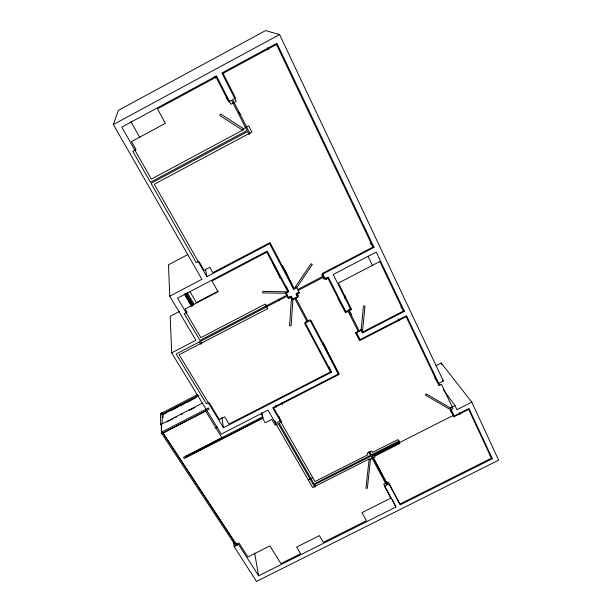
<?xml version="1.0" encoding="UTF-8"?>
<svg xmlns="http://www.w3.org/2000/svg" width="612" height="612" viewBox="0 0 612 612"><rect width="100%" height="100%" fill="white"/><g stroke="black" fill="none" stroke-linecap="round" stroke-linejoin="round"><path stroke-width="0.92" d="M291.35 296.177L292.918 299.643L291.136 325.752L289.591 325.745L291.366 299.62L292.918 299.643L297.807 297.095L296.185 293.661M345.007 298.587L345.26 295.81M323.098 342.422L338.39 374.016L272.677 407.737L314.989 481.522L367.957 454.716L367.169 453.24L371.698 450.945L372.486 452.429L397.884 439.577L399.873 443.448L374.529 456.269L375.003 457.156L370.49 459.444L369.074 459.459L365.953 488.284L367.345 488.261L370.49 459.444L370.015 458.556L312.671 487.55L268.018 410.132L221.276 434.122L171.666 352.872L195.909 340.226L169.769 296.193L201.891 279.302L113.365 124.527L118.384 110.374L265.554 30.6L279.6 34.555L443.348 380.993L438.697 383.364L406.513 315.716L359.986 339.683L355.58 332.293M190.439 304.86L191.151 303.231L185.39 293.37M189.911 303.957L190.63 302.336M296.69 287.686L312.327 264.522L311.026 263.734L295.389 286.913L296.69 287.686L293.676 289.254L269.632 243.683L206.856 276.693L154.285 184.243L251.853 132.047L248.686 125.812L243.415 128.642L242.497 130.104L219.723 115.454L220.634 113.97L243.415 128.642L243.867 129.53L151.348 179.071L121.796 127.105L216.464 75.919L230.931 104.224L236.263 101.355L221.865 73.004L276.884 43.261L374.001 247.378L321.751 274.62L324.1 279.233L328.269 277.06L345.803 311.676L350.645 309.167L333.196 274.497L376.235 252.075L404.425 311.317L362.579 332.882L360.59 329.654M113.365 124.527L279.6 34.555M187.884 254.531L168.468 264.789L169.769 296.193M161.369 432.99L162.624 432.324L236.898 545.216L235.704 545.827L161.369 432.99L161.293 425.065M190.34 302.948L191.61 302.274L192.023 305.946M191.969 304.034L193.484 303.238L187.364 292.758M179.385 311.462L170.197 316.282L171.666 352.872M218.056 291.19L196.345 302.573L190.164 291.947M286.416 286.584L288.765 291.817L286.011 293.247L262.693 292.941L262.77 291.434L286.11 291.748L286.011 293.247L288.443 297.815L291.19 296.376L292.918 299.643M297.639 289.53L323.855 275.859L322.578 273.342L372.96 247.072L276.494 44.515L223.051 73.394L235.543 98.012L232.637 99.572L250.017 133.707L248.969 134.273L247.608 131.603L151.034 183.286L196.268 262.64L198.877 261.263L204.041 270.343L209.801 267.314L212.823 272.669L269.991 242.612L294.035 288.221L296.323 287.028L299.429 292.926L297.141 294.12L298.258 296.246L295.596 297.631L308.264 321.583L310.896 320.214L339.385 374.269L273.686 407.982L281.658 421.89L279.133 423.175L314.063 483.939L370.589 455.336L368.776 451.939L369.679 451.48L371.492 454.884L399.139 440.9L399.537 441.673L371.905 455.649L387.434 484.788L372.486 456.269L453.155 415.464M298.12 290.44L324.329 276.785L325.599 279.294L327.894 278.1L345.443 312.709L348.083 311.347L358.364 331.704L355.756 333.05L359.611 340.662L406.123 316.71L438.934 385.614L441.466 384.328L453.018 408.671L450.516 409.933L453.829 416.879L468.67 409.367L491.428 458.189L399.781 504.12L389.064 483.97L387.633 484.689L372.486 456.269M299.092 292.261L296.086 293.829L297.807 297.095M344.196 297.707L345.864 296.843M161.446 413.245L197.752 394.465M161.453 414.561L197.875 395.727M162.555 414.515L198.969 395.689M164.46 413.98L166.158 413.1M170.388 410.912L178.008 406.972M179.706 406.1L183.937 403.912M185.627 403.033L195.786 397.785M160.642 424.445L162.272 423.603L162.149 412.695L160.558 413.513L160.642 424.445L161.56 425.876M202.488 403.063L161.568 424.192L161.645 432.103L162.356 433.212L209.12 409.091L208.44 407.967L161.645 432.103M166.816 421.982L173.494 418.532M175.162 417.675L176.837 416.81M181.014 414.653L182.682 413.788M189.36 410.338L195.205 407.324M214.827 428.201L217.359 426.901M288.765 291.817L267.161 251.104L177.556 298.174L200.851 337.648L265.195 304.103L267.666 308.632L179.148 354.746L223.449 427.712L331.452 372.234L328.667 366.274M261.515 413.307L262.418 416.894L183.531 457.355L184.22 458.434L263.061 417.996L261.699 412.618M436.165 365.578L441.191 363.015L471.806 402.168L498.635 460.17L256.52 581.4L234.098 546.562L233.302 540.909M308.28 479.938L312.77 477.658M471.806 402.168L456.919 409.703L454.999 405.634L450.401 407.959L449.537 409.107L425.279 395.046L426.143 393.883L450.401 407.959L454.219 415.976L468.968 408.518L492.339 458.709L400.332 504.808L388.169 481.927L383.716 484.176L395.933 507.011L258.624 575.816L238.481 544.351L234.098 546.562M370.306 243.163L374.001 247.378M400.906 306.88L404.425 311.317M442.224 379.494L443.348 380.993M434.818 378.071L439.936 385.109M443.279 389.668L454.999 405.634M490.113 455.657L492.339 458.709M238.481 111.759L240.631 114.719M450.34 410.537L454.219 415.976M226.264 97.606L229.378 102.02M349.154 306.78L350.645 309.167M348.595 309.695L351.716 314.759M338.046 298.847L345.803 311.676M322.164 275.997L323.618 278.422M186.362 293.286L192.482 303.766L192.696 305.61M185.949 293.064L192.55 304.363M185.168 293.844L190.944 303.713M184.725 294.142L191.946 306.49M184.449 294.211L189.666 303.131M262.418 416.894L263.061 417.996M281.52 402.88L282.453 404.517M130.991 121.826L139.873 137.608M331.452 372.234L305.005 322.409L309.84 319.9L338.39 374.016M214.46 76.508L215.317 78.183M359.986 339.683L356.322 332.438L361.111 329.967L362.618 329.983L364.989 306.092L363.474 306.077L361.111 329.967L362.579 332.882M325.553 277.909L326.418 279.608M267.727 47.767L268.553 49.488M368.095 256.443L372.624 265.853M398.121 318.867L398.947 320.589M296.95 292.85L298.159 295.389M459.398 412.687L460.209 414.401M285.215 270.45L286.844 273.885M288.872 278.185L291.717 284.205M285.238 270.841L291.664 284.465M282.683 265.929L293.676 289.254M441.191 363.015L442.009 364.744M392.323 499.346L395.933 507.011M289.836 296.193L290.601 297.906M275.392 267.467L279.99 277.871M286.164 292.635L288.443 297.815M272.577 262.609L274.88 267.865M278.743 299.008L279.447 300.729M266.396 305.059L267.031 306.849M275.737 405.488L276.272 407.309M278.927 416.397L280.25 420.941L275.622 423.313L274.857 420.574M205.548 269.341L206.856 276.693M254.653 553.21L258.624 575.816M221.873 417.491L223.449 427.712M236.622 543.341L236.898 545.216M193.484 303.238L193.698 305.082M163.044 414.094L163.09 417.744M216.105 77.158L157.452 108.86L165.37 123.326L131.488 141.594L136.017 149.565L132.804 151.294L150.445 182.254L247.064 130.54L231.573 100.146L228.666 101.707L216.105 77.158M266.801 252.175L211.943 280.985L218.048 291.74L185.145 308.983L187.119 312.334L184.235 313.841L199.963 340.433L286.745 295.206L285.422 292.72L287.709 291.519L266.801 252.175M199.413 341.878L176.157 353.996L206.435 403.752L208.998 402.428L219.379 419.549L224.665 416.833L229.033 424.078L330.449 371.981L304.669 323.45L307.293 322.08L294.617 298.143L291.962 299.528L290.83 297.409L288.55 298.595L287.227 296.116L200.491 341.32L201.822 343.577L200.751 344.135L199.413 341.878M379.838 261.523L338.405 283.073L351.686 309.481L349.047 310.842L359.32 331.207L361.929 329.86L362.954 331.895L403.423 311.034L379.838 261.523M205.678 411.157L162.968 433.181L236.11 544.336L238.917 542.921L247.891 556.951L269.892 545.889L280.908 563.591L300.645 553.699L296.621 547.067L319.403 535.63L323.343 542.324L366.443 520.72L361.944 512.642L390.861 498.122L384.52 486.257L386.547 485.239L371.002 456.108L314.492 484.689L315.57 486.563L314.675 487.022L278.208 423.649L275.178 425.202L271.812 419.373L265.218 422.754L262.502 418.095L185.964 457.348L185.459 456.56L221.988 437.825L205.678 411.157"/></g></svg>
